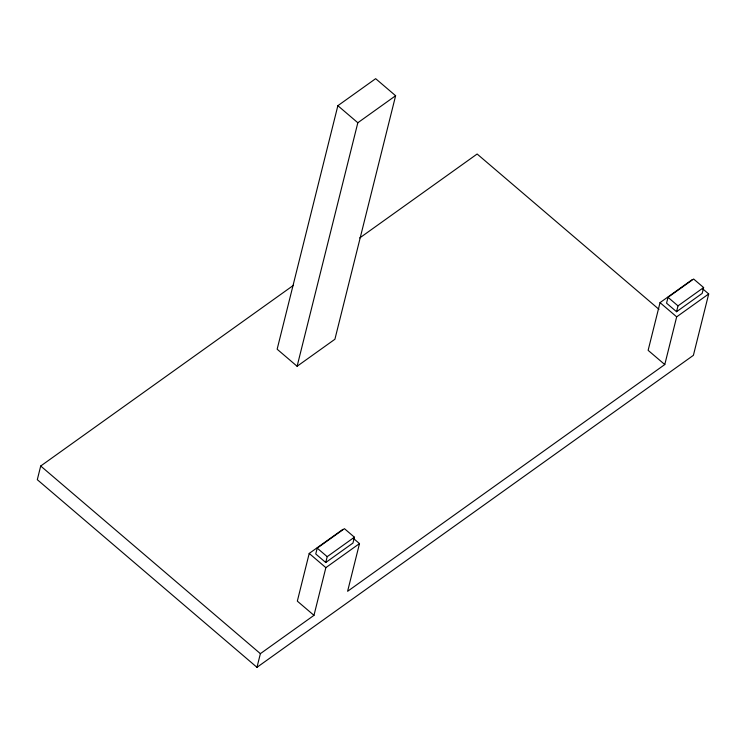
<?xml version="1.0" encoding="UTF-8"?>
<svg xmlns="http://www.w3.org/2000/svg" width="746" height="746" viewBox="0 0 746 746"><rect width="100%" height="100%" fill="white"/><g stroke="black" fill="none" stroke-linecap="round" stroke-linejoin="round"><path stroke-width="1.12" d="M293.476 285.308L40.704 466.017L37.3 479.687L256.978 667.325L693.398 355.329L708.7 293.952L702.564 288.711M337.863 105.69L277.148 349.212L297.113 366.267L334.907 339.253L395.622 95.73L375.658 78.675L337.863 105.69L357.828 122.754L297.113 366.267M256.978 667.325L260.382 653.655L313.973 615.347L325.862 567.641L359.488 543.601L353.362 538.37M342.852 529.39L309.217 553.429L297.328 601.136L313.973 615.347M317.209 548.133L315.754 553.98L325.741 562.512L352.961 543.051L354.415 537.204L344.438 528.672L317.209 548.133L327.196 556.665L325.741 562.512M359.488 543.601L347.599 591.308L664.779 364.552L676.669 316.845L708.7 293.952M692.055 279.731L660.033 302.634L648.134 350.34L664.779 364.552M668.015 297.337L666.56 303.184L676.547 311.716L702.173 293.402L703.627 287.555L693.64 279.023L668.015 297.337L678.002 305.869L676.547 311.716M357.828 122.754L395.622 95.73M359.74 237.937L477.132 154.012L658.979 309.348M327.196 556.665L354.415 537.204M678.002 305.869L703.627 287.555M660.033 302.634L676.669 316.845M309.217 553.429L325.862 567.641M40.704 466.017L260.382 653.655"/></g></svg>
